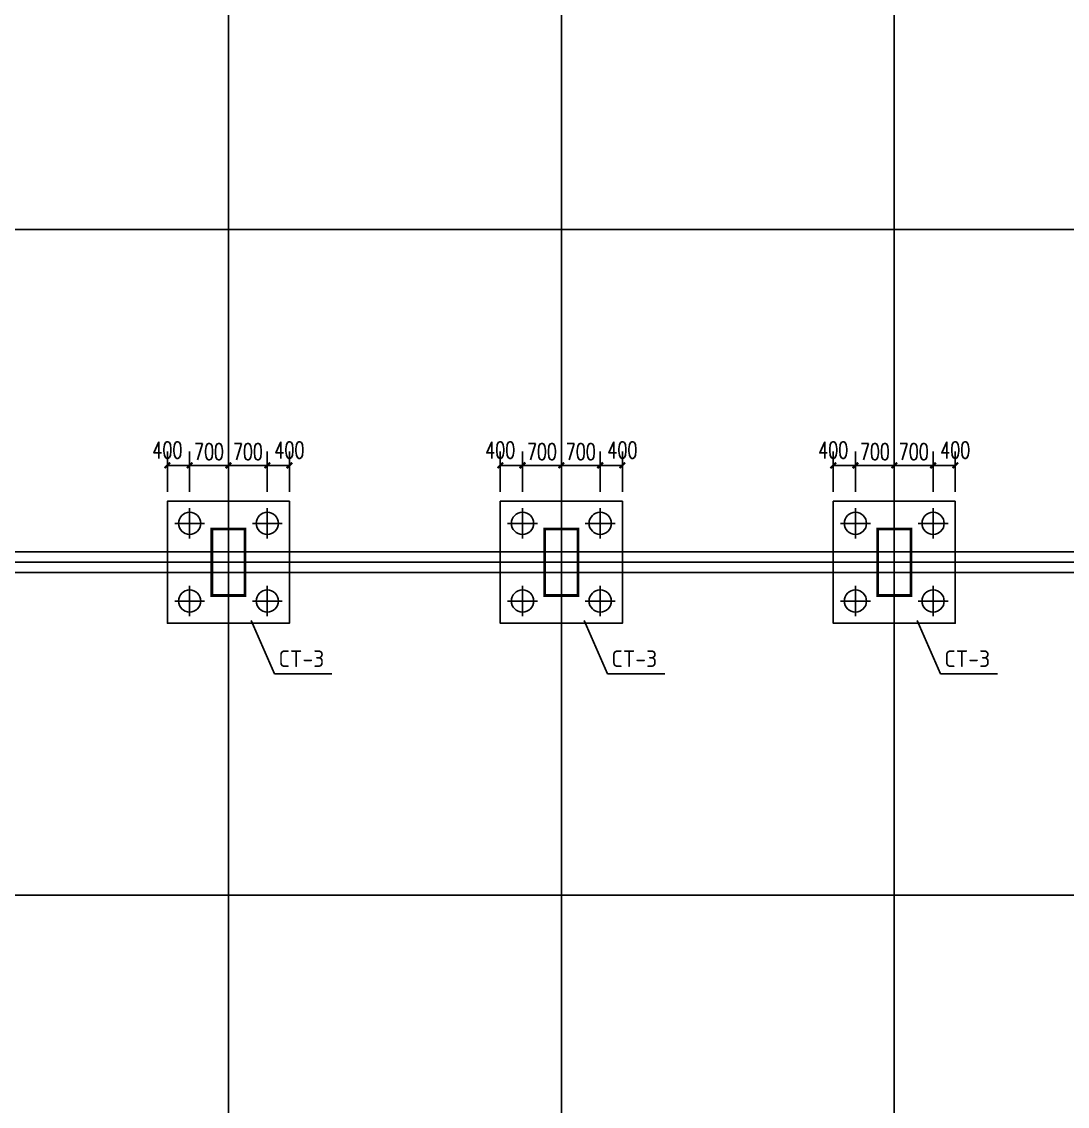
# Model space of a CAD drawing. Extents: x -73672 to 366960, y -527333 to 140666.
# Drawn here: x 200048 to 218892, y 24421 to 43973 of the extents above; entities that cross this region are included whole.
import ezdxf
from ezdxf.enums import TextEntityAlignment as Align

# ---------------------------------------------------------------- set-up
doc = ezdxf.new("R2010")
doc.units = 0
doc.header["$LTSCALE"] = 1000
doc.header["$MEASUREMENT"] = 0
for name, color, linetype in [('AXIS', 3, 'Continuous'), ('COLUMN', 9, 'Continuous'), ('E_WINDOW', 4, 'Continuous'), ('NUM', 3, 'Continuous'), ('建-尺寸', 3, 'Continuous')]:
    doc.layers.add(name, color=color, linetype=linetype)
doc.styles.add('A-DIM_T3', font='SIMPLEX', dxfattribs={"width": 0.705882, "bigfont": 'GBCBIG'})
doc.styles.add('TSSD_Norm', font='Tssdeng.shx', dxfattribs={"bigfont": 'hztxt.shx'})
doc.dimstyles.new('A-DIM-100', dxfattribs={"dimtxt": 297.5, "dimasz": 100, "dimexe": 250, "dimexo": 300, "dimgap": 100, "dimtad": 1, "dimdec": 0, "dimzin": 0, "dimdsep": 46, "dimtxsty": 'A-DIM_T3', "dimblk": 'ARCHTICK', "dimcen": 0.09, "dimclrt": 7, "dimazin": 2, "dimtfac": 1, "dimtdec": 0, "dimtix": 1, "dimtmove": 2, "dimatfit": 3, "dimfxl": 0, "dimtolj": 1, "dimtzin": 0, "dimarcsym": 0})

# ---------------------------------------------------------------- blocks, each defined once
blk = doc.blocks.new('_ArchTick')
at = {"color": 0, "linetype": 'ByBlock', "const_width": 0.4}
blk.add_lwpolyline([(-0.5, -0.5), (0.5, 0.5)], dxfattribs=at)
blk = doc.blocks.new('*D8227')
at = {"layer": 'Defpoints', "color": 0}
for p in [(215074, 35975), (214674, 35197), (215074, 35197)]:
    blk.add_point(p, dxfattribs=at)
at = {"layer": '建-尺寸', "color": 0, "lineweight": -2}
for p, q in [((214674, 35497), (214674, 36225)), ((215074, 35497), (215074, 36225)), ((214674, 35975), (215074, 35975))]:
    blk.add_line(p, q, dxfattribs=at)
at = {"layer": '建-尺寸', "color": 0, "linetype": 'ByBlock', "lineweight": -2, "xscale": 100, "yscale": 100, "zscale": 100, "rotation": 180}
blk.add_blockref('_ArchTick', (214674, 35975), dxfattribs=at)
at = {"layer": '建-尺寸', "color": 0, "linetype": 'ByBlock', "lineweight": -2, "xscale": 100, "yscale": 100, "zscale": 100}
blk.add_blockref('_ArchTick', (215074, 35975), dxfattribs=at)
at = {"layer": '建-尺寸', "color": 7, "insert": (214674, 36250), "char_height": 297.5, "attachment_point": 5, "style": 'A-DIM_T3'}
blk.add_mtext('\\A1;400', dxfattribs=at)
blk = doc.blocks.new('*D8228')
at = {"layer": 'Defpoints', "color": 0}
for p in [(215774, 35975), (215074, 35197), (215774, 35197)]:
    blk.add_point(p, dxfattribs=at)
at = {"layer": '建-尺寸', "color": 0, "lineweight": -2}
for p, q in [((215074, 35497), (215074, 36225)), ((215774, 35497), (215774, 36225)), ((215074, 35975), (214974, 35975)), ((215074, 35975), (215774, 35975)), ((215774, 35975), (215874, 35975))]:
    blk.add_line(p, q, dxfattribs=at)
at = {"layer": '建-尺寸', "color": 0, "linetype": 'ByBlock', "lineweight": -2, "xscale": 100, "yscale": 100, "zscale": 100}
blk.add_blockref('_ArchTick', (215074, 35975), dxfattribs=at)
at = {"layer": '建-尺寸', "color": 0, "linetype": 'ByBlock', "lineweight": -2, "xscale": 100, "yscale": 100, "zscale": 100, "rotation": 180}
blk.add_blockref('_ArchTick', (215774, 35975), dxfattribs=at)
at = {"layer": '建-尺寸', "color": 7, "insert": (215424, 36223), "char_height": 297.5, "attachment_point": 5, "style": 'A-DIM_T3'}
blk.add_mtext('\\A1;700', dxfattribs=at)
blk = doc.blocks.new('*D8229')
at = {"layer": 'Defpoints', "color": 0}
for p in [(216474, 35975), (215774, 35197), (216474, 35197)]:
    blk.add_point(p, dxfattribs=at)
at = {"layer": '建-尺寸', "color": 0, "lineweight": -2}
for p, q in [((215774, 35497), (215774, 36225)), ((216474, 35497), (216474, 36225)), ((215774, 35975), (215674, 35975)), ((215774, 35975), (216474, 35975)), ((216474, 35975), (216574, 35975))]:
    blk.add_line(p, q, dxfattribs=at)
at = {"layer": '建-尺寸', "color": 0, "linetype": 'ByBlock', "lineweight": -2, "xscale": 100, "yscale": 100, "zscale": 100}
blk.add_blockref('_ArchTick', (215774, 35975), dxfattribs=at)
at = {"layer": '建-尺寸', "color": 0, "linetype": 'ByBlock', "lineweight": -2, "xscale": 100, "yscale": 100, "zscale": 100, "rotation": 180}
blk.add_blockref('_ArchTick', (216474, 35975), dxfattribs=at)
at = {"layer": '建-尺寸', "color": 7, "insert": (216124, 36223), "char_height": 297.5, "attachment_point": 5, "style": 'A-DIM_T3'}
blk.add_mtext('\\A1;700', dxfattribs=at)
blk = doc.blocks.new('*D8230')
at = {"layer": 'Defpoints', "color": 0}
for p in [(216874, 35975), (216474, 35197), (216874, 35197)]:
    blk.add_point(p, dxfattribs=at)
at = {"layer": '建-尺寸', "color": 0, "lineweight": -2}
for p, q in [((216474, 35497), (216474, 36225)), ((216874, 35497), (216874, 36225)), ((216474, 35975), (216874, 35975))]:
    blk.add_line(p, q, dxfattribs=at)
at = {"layer": '建-尺寸', "color": 0, "linetype": 'ByBlock', "lineweight": -2, "xscale": 100, "yscale": 100, "zscale": 100, "rotation": 180}
blk.add_blockref('_ArchTick', (216474, 35975), dxfattribs=at)
at = {"layer": '建-尺寸', "color": 0, "linetype": 'ByBlock', "lineweight": -2, "xscale": 100, "yscale": 100, "zscale": 100}
blk.add_blockref('_ArchTick', (216874, 35975), dxfattribs=at)
at = {"layer": '建-尺寸', "color": 7, "insert": (216874, 36250), "char_height": 297.5, "attachment_point": 5, "style": 'A-DIM_T3'}
blk.add_mtext('\\A1;400', dxfattribs=at)
blk = doc.blocks.new('*D8231')
at = {"layer": 'Defpoints', "color": 0}
for p in [(209074, 35975), (208674, 35197), (209074, 35197)]:
    blk.add_point(p, dxfattribs=at)
at = {"layer": '建-尺寸', "color": 0, "lineweight": -2}
for p, q in [((208674, 35497), (208674, 36225)), ((209074, 35497), (209074, 36225)), ((208674, 35975), (209074, 35975))]:
    blk.add_line(p, q, dxfattribs=at)
at = {"layer": '建-尺寸', "color": 0, "linetype": 'ByBlock', "lineweight": -2, "xscale": 100, "yscale": 100, "zscale": 100, "rotation": 180}
blk.add_blockref('_ArchTick', (208674, 35975), dxfattribs=at)
at = {"layer": '建-尺寸', "color": 0, "linetype": 'ByBlock', "lineweight": -2, "xscale": 100, "yscale": 100, "zscale": 100}
blk.add_blockref('_ArchTick', (209074, 35975), dxfattribs=at)
at = {"layer": '建-尺寸', "color": 7, "insert": (208674, 36250), "char_height": 297.5, "attachment_point": 5, "style": 'A-DIM_T3'}
blk.add_mtext('\\A1;400', dxfattribs=at)
blk = doc.blocks.new('*D8232')
at = {"layer": 'Defpoints', "color": 0}
for p in [(209774, 35975), (209074, 35197), (209774, 35197)]:
    blk.add_point(p, dxfattribs=at)
at = {"layer": '建-尺寸', "color": 0, "lineweight": -2}
for p, q in [((209074, 35497), (209074, 36225)), ((209774, 35497), (209774, 36225)), ((209074, 35975), (208974, 35975)), ((209074, 35975), (209774, 35975)), ((209774, 35975), (209874, 35975))]:
    blk.add_line(p, q, dxfattribs=at)
at = {"layer": '建-尺寸', "color": 0, "linetype": 'ByBlock', "lineweight": -2, "xscale": 100, "yscale": 100, "zscale": 100}
blk.add_blockref('_ArchTick', (209074, 35975), dxfattribs=at)
at = {"layer": '建-尺寸', "color": 0, "linetype": 'ByBlock', "lineweight": -2, "xscale": 100, "yscale": 100, "zscale": 100, "rotation": 180}
blk.add_blockref('_ArchTick', (209774, 35975), dxfattribs=at)
at = {"layer": '建-尺寸', "color": 7, "insert": (209424, 36223), "char_height": 297.5, "attachment_point": 5, "style": 'A-DIM_T3'}
blk.add_mtext('\\A1;700', dxfattribs=at)
blk = doc.blocks.new('*D8233')
at = {"layer": 'Defpoints', "color": 0}
for p in [(210474, 35975), (209774, 35197), (210474, 35197)]:
    blk.add_point(p, dxfattribs=at)
at = {"layer": '建-尺寸', "color": 0, "lineweight": -2}
for p, q in [((209774, 35497), (209774, 36225)), ((210474, 35497), (210474, 36225)), ((209774, 35975), (209674, 35975)), ((209774, 35975), (210474, 35975)), ((210474, 35975), (210574, 35975))]:
    blk.add_line(p, q, dxfattribs=at)
at = {"layer": '建-尺寸', "color": 0, "linetype": 'ByBlock', "lineweight": -2, "xscale": 100, "yscale": 100, "zscale": 100}
blk.add_blockref('_ArchTick', (209774, 35975), dxfattribs=at)
at = {"layer": '建-尺寸', "color": 0, "linetype": 'ByBlock', "lineweight": -2, "xscale": 100, "yscale": 100, "zscale": 100, "rotation": 180}
blk.add_blockref('_ArchTick', (210474, 35975), dxfattribs=at)
at = {"layer": '建-尺寸', "color": 7, "insert": (210124, 36223), "char_height": 297.5, "attachment_point": 5, "style": 'A-DIM_T3'}
blk.add_mtext('\\A1;700', dxfattribs=at)
blk = doc.blocks.new('*D8234')
at = {"layer": 'Defpoints', "color": 0}
for p in [(210874, 35975), (210474, 35197), (210874, 35197)]:
    blk.add_point(p, dxfattribs=at)
at = {"layer": '建-尺寸', "color": 0, "lineweight": -2}
for p, q in [((210474, 35497), (210474, 36225)), ((210874, 35497), (210874, 36225)), ((210474, 35975), (210874, 35975))]:
    blk.add_line(p, q, dxfattribs=at)
at = {"layer": '建-尺寸', "color": 0, "linetype": 'ByBlock', "lineweight": -2, "xscale": 100, "yscale": 100, "zscale": 100, "rotation": 180}
blk.add_blockref('_ArchTick', (210474, 35975), dxfattribs=at)
at = {"layer": '建-尺寸', "color": 0, "linetype": 'ByBlock', "lineweight": -2, "xscale": 100, "yscale": 100, "zscale": 100}
blk.add_blockref('_ArchTick', (210874, 35975), dxfattribs=at)
at = {"layer": '建-尺寸', "color": 7, "insert": (210874, 36250), "char_height": 297.5, "attachment_point": 5, "style": 'A-DIM_T3'}
blk.add_mtext('\\A1;400', dxfattribs=at)
blk = doc.blocks.new('*D8239')
at = {"layer": 'Defpoints', "color": 0}
for p in [(203074, 35975), (202674, 35197), (203074, 35197)]:
    blk.add_point(p, dxfattribs=at)
at = {"layer": '建-尺寸', "color": 0, "lineweight": -2}
for p, q in [((202674, 35497), (202674, 36225)), ((203074, 35497), (203074, 36225)), ((202674, 35975), (203074, 35975))]:
    blk.add_line(p, q, dxfattribs=at)
at = {"layer": '建-尺寸', "color": 0, "linetype": 'ByBlock', "lineweight": -2, "xscale": 100, "yscale": 100, "zscale": 100, "rotation": 180}
blk.add_blockref('_ArchTick', (202674, 35975), dxfattribs=at)
at = {"layer": '建-尺寸', "color": 0, "linetype": 'ByBlock', "lineweight": -2, "xscale": 100, "yscale": 100, "zscale": 100}
blk.add_blockref('_ArchTick', (203074, 35975), dxfattribs=at)
at = {"layer": '建-尺寸', "color": 7, "insert": (202674, 36250), "char_height": 297.5, "attachment_point": 5, "style": 'A-DIM_T3'}
blk.add_mtext('\\A1;400', dxfattribs=at)
blk = doc.blocks.new('*D8240')
at = {"layer": 'Defpoints', "color": 0}
for p in [(203774, 35975), (203074, 35197), (203774, 35197)]:
    blk.add_point(p, dxfattribs=at)
at = {"layer": '建-尺寸', "color": 0, "lineweight": -2}
for p, q in [((203074, 35497), (203074, 36225)), ((203774, 35497), (203774, 36225)), ((203074, 35975), (202974, 35975)), ((203074, 35975), (203774, 35975)), ((203774, 35975), (203874, 35975))]:
    blk.add_line(p, q, dxfattribs=at)
at = {"layer": '建-尺寸', "color": 0, "linetype": 'ByBlock', "lineweight": -2, "xscale": 100, "yscale": 100, "zscale": 100}
blk.add_blockref('_ArchTick', (203074, 35975), dxfattribs=at)
at = {"layer": '建-尺寸', "color": 0, "linetype": 'ByBlock', "lineweight": -2, "xscale": 100, "yscale": 100, "zscale": 100, "rotation": 180}
blk.add_blockref('_ArchTick', (203774, 35975), dxfattribs=at)
at = {"layer": '建-尺寸', "color": 7, "insert": (203424, 36223), "char_height": 297.5, "attachment_point": 5, "style": 'A-DIM_T3'}
blk.add_mtext('\\A1;700', dxfattribs=at)
blk = doc.blocks.new('*D8241')
at = {"layer": 'Defpoints', "color": 0}
for p in [(204474, 35975), (203774, 35197), (204474, 35197)]:
    blk.add_point(p, dxfattribs=at)
at = {"layer": '建-尺寸', "color": 0, "lineweight": -2}
for p, q in [((203774, 35497), (203774, 36225)), ((204474, 35497), (204474, 36225)), ((203774, 35975), (203674, 35975)), ((203774, 35975), (204474, 35975)), ((204474, 35975), (204574, 35975))]:
    blk.add_line(p, q, dxfattribs=at)
at = {"layer": '建-尺寸', "color": 0, "linetype": 'ByBlock', "lineweight": -2, "xscale": 100, "yscale": 100, "zscale": 100}
blk.add_blockref('_ArchTick', (203774, 35975), dxfattribs=at)
at = {"layer": '建-尺寸', "color": 0, "linetype": 'ByBlock', "lineweight": -2, "xscale": 100, "yscale": 100, "zscale": 100, "rotation": 180}
blk.add_blockref('_ArchTick', (204474, 35975), dxfattribs=at)
at = {"layer": '建-尺寸', "color": 7, "insert": (204124, 36223), "char_height": 297.5, "attachment_point": 5, "style": 'A-DIM_T3'}
blk.add_mtext('\\A1;700', dxfattribs=at)
blk = doc.blocks.new('*D8242')
at = {"layer": 'Defpoints', "color": 0}
for p in [(204874, 35975), (204474, 35197), (204874, 35197)]:
    blk.add_point(p, dxfattribs=at)
at = {"layer": '建-尺寸', "color": 0, "lineweight": -2}
for p, q in [((204474, 35497), (204474, 36225)), ((204874, 35497), (204874, 36225)), ((204474, 35975), (204874, 35975))]:
    blk.add_line(p, q, dxfattribs=at)
at = {"layer": '建-尺寸', "color": 0, "linetype": 'ByBlock', "lineweight": -2, "xscale": 100, "yscale": 100, "zscale": 100, "rotation": 180}
blk.add_blockref('_ArchTick', (204474, 35975), dxfattribs=at)
at = {"layer": '建-尺寸', "color": 0, "linetype": 'ByBlock', "lineweight": -2, "xscale": 100, "yscale": 100, "zscale": 100}
blk.add_blockref('_ArchTick', (204874, 35975), dxfattribs=at)
at = {"layer": '建-尺寸', "color": 7, "insert": (204874, 36250), "char_height": 297.5, "attachment_point": 5, "style": 'A-DIM_T3'}
blk.add_mtext('\\A1;400', dxfattribs=at)

msp = doc.modelspace()

# ---------------------------------------------------------------- linework, layer by layer
at = {"color": 1}
for p, q in [((203774.25, 60065.53), (203774.25, -593.32)), ((209774.25, 60065.53), (209774.25, -593.32)), ((215774.25, 60065.53), (215774.25, -593.32)), ((189203.6, 40228.34), (308158.19, 40228.34)), ((189388.6, 34228.34), (308158.19, 34228.34)), ((189203.6, 28228.34), (308158.19, 28228.34))]:
    msp.add_line(p, q, dxfattribs=at)
at = {"color": 0}
for p, q in [((192254.25, 34413.34), (299294.25, 34413.34)), ((192254.25, 34043.34), (299294.25, 34043.34)), ((204185.47, 33175.48), (204604.73, 32219.58)), ((210185.47, 33175.48), (210604.73, 32219.58)), ((216185.47, 33175.48), (216604.73, 32219.58)), ((204604.73, 32219.58), (205636.1, 32219.58)), ((210604.73, 32219.58), (211636.1, 32219.58)), ((216604.73, 32219.58), (217636.1, 32219.58))]:
    msp.add_line(p, q, dxfattribs=at)
for points in [[(204874.25, 35328.34), (202674.25, 35328.34), (202674.25, 33128.34), (204874.25, 33128.34)], [(210874.25, 35328.34), (208674.25, 35328.34), (208674.25, 33128.34), (210874.25, 33128.34)], [(216874.25, 35328.34), (214674.25, 35328.34), (214674.25, 33128.34), (216874.25, 33128.34)]]:
    msp.add_lwpolyline(points, close=True)
at = {"color": 0, "const_width": 50}
for points in [[(203474.25, 34828.34), (203474.25, 33628.34), (204074.25, 33628.34), (204074.25, 34828.34), (203474.25, 34828.34)], [(209474.25, 34828.34), (209474.25, 33628.34), (210074.25, 33628.34), (210074.25, 34828.34), (209474.25, 34828.34)], [(215474.25, 34828.34), (215474.25, 33628.34), (216074.25, 33628.34), (216074.25, 34828.34), (215474.25, 34828.34)]]:
    msp.add_lwpolyline(points, dxfattribs=at)
at = {"layer": 'AXIS'}
for p, q in [((203074.25, 35202.66), (203074.25, 34654.02)), ((204474.25, 35202.66), (204474.25, 34654.02)), ((209074.25, 35202.66), (209074.25, 34654.02)), ((210474.25, 35202.66), (210474.25, 34654.02)), ((215074.25, 35202.66), (215074.25, 34654.02)), ((216474.25, 35202.66), (216474.25, 34654.02)), ((203343.07, 34928.34), (202805.43, 34928.34)), ((204743.07, 34928.34), (204205.43, 34928.34)), ((209343.07, 34928.34), (208805.43, 34928.34)), ((210743.07, 34928.34), (210205.43, 34928.34)), ((215343.07, 34928.34), (214805.43, 34928.34)), ((216743.07, 34928.34), (216205.43, 34928.34)), ((203074.25, 33802.66), (203074.25, 33254.02)), ((204474.25, 33802.66), (204474.25, 33254.02)), ((209074.25, 33802.66), (209074.25, 33254.02)), ((210474.25, 33802.66), (210474.25, 33254.02)), ((215074.25, 33802.66), (215074.25, 33254.02)), ((216474.25, 33802.66), (216474.25, 33254.02)), ((203343.07, 33528.34), (202805.43, 33528.34)), ((204743.07, 33528.34), (204205.43, 33528.34)), ((209343.07, 33528.34), (208805.43, 33528.34)), ((210743.07, 33528.34), (210205.43, 33528.34)), ((215343.07, 33528.34), (214805.43, 33528.34)), ((216743.07, 33528.34), (216205.43, 33528.34))]:
    msp.add_line(p, q, dxfattribs=at)
at = {"layer": 'COLUMN'}
for points in [[(204074.25, 34828.34), (203474.25, 34828.34), (203474.25, 33628.34), (204074.25, 33628.34)], [(210074.25, 34828.34), (209474.25, 34828.34), (209474.25, 33628.34), (210074.25, 33628.34)], [(216074.25, 34828.34), (215474.25, 34828.34), (215474.25, 33628.34), (216074.25, 33628.34)]]:
    msp.add_lwpolyline(points, close=True, dxfattribs=at)
at = {"layer": 'E_WINDOW'}
for centre in [(203074.25, 34928.34), (204474.25, 34928.34), (209074.25, 34928.34), (210474.25, 34928.34), (215074.25, 34928.34), (216474.25, 34928.34), (203074.25, 33528.34), (204474.25, 33528.34), (209074.25, 33528.34), (210474.25, 33528.34), (215074.25, 33528.34), (216474.25, 33528.34)]:
    msp.add_circle(centre, 200, dxfattribs=at)

# ---------------------------------------------------------------- texts
at = {"layer": 'NUM', "style": 'TSSD_Norm'}
for p in [(205089.26, 32340.23), (211089.26, 32340.23), (217089.26, 32340.23)]:
    msp.add_text('CT-3', height=300, dxfattribs=at).set_placement(p, align=Align.CENTER)

# ---------------------------------------------------------------- dimensions: what is measured, and where the dimension line sits
at = {"layer": '建-尺寸', "color": 0}
for base, p1, p2, picture, middle in [((203074.25, 35974.5), (202674.25, 35196.92), (203074.25, 35196.92), '*D8239', (202674.25, 36249.5)), ((204874.25, 35974.5), (204474.25, 35196.92), (204874.25, 35196.92), '*D8242', (204874.25, 36249.5)), ((209074.25, 35974.5), (208674.25, 35196.92), (209074.25, 35196.92), '*D8231', (208674.25, 36249.5)), ((210874.25, 35974.5), (210474.25, 35196.92), (210874.25, 35196.92), '*D8234', (210874.25, 36249.5)), ((215074.25, 35974.5), (214674.25, 35196.92), (215074.25, 35196.92), '*D8227', (214674.25, 36249.5)), ((216874.25, 35974.5), (216474.25, 35196.92), (216874.25, 35196.92), '*D8230', (216874.25, 36249.5))]:
    dim = msp.add_linear_dim(base=base, p1=p1, p2=p2, angle=0, dimstyle='A-DIM-100', dxfattribs=at)
    dim.commit()
    dim.dimension.update_dxf_attribs({"geometry": picture, "text_midpoint": middle, "dimtype": 161})
for p1, p2, picture, middle in [((203074.25, 35196.92), (203774.25, 35196.92), '*D8240', (203424.25, 36223.25)), ((203774.25, 35196.92), (204474.25, 35196.92), '*D8241', (204124.25, 36223.25)), ((209074.25, 35196.92), (209774.25, 35196.92), '*D8232', (209424.25, 36223.25)), ((209774.25, 35196.92), (210474.25, 35196.92), '*D8233', (210124.25, 36223.25)), ((215074.25, 35196.92), (215774.25, 35196.92), '*D8228', (215424.25, 36223.25)), ((215774.25, 35196.92), (216474.25, 35196.92), '*D8229', (216124.25, 36223.25))]:
    dim = msp.add_aligned_dim(p1=p1, p2=p2, distance=777.58, dimstyle='A-DIM-100', dxfattribs=at)
    dim.commit()
    dim.dimension.update_dxf_attribs({"geometry": picture, "text_midpoint": middle})

doc.saveas('drawing.dxf')
